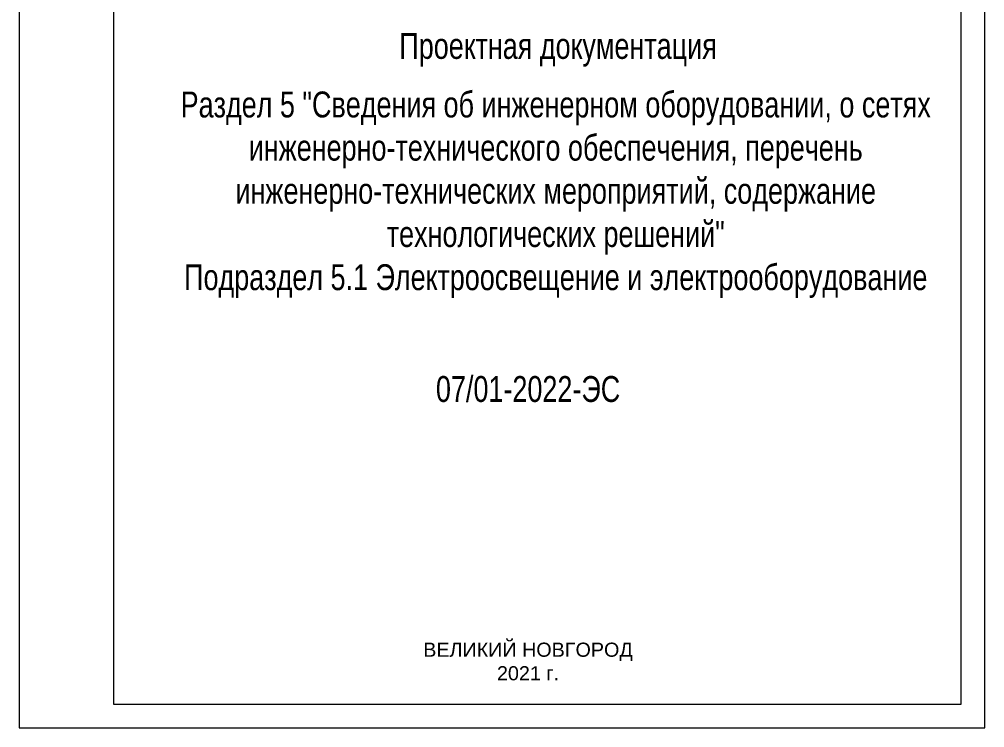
# Model space of a CAD drawing. Header units: metres. Extents: x -564 to -106, y -319 to -159.
# Drawn here: x -385.56 to -365.06, y -188.07 to -173.03 of the extents above; entities that cross this region are included whole.
import ezdxf

# ---------------------------------------------------------------- set-up
doc = ezdxf.new("R2010")
doc.units = ezdxf.units.M
doc.header["$MEASUREMENT"] = 0
doc.layers.add('Рамка', color=7, linetype='Continuous', lineweight=0)
doc.styles.add('GOST 2.304', font='cs_gost2304.shx')

msp = doc.modelspace()

# ---------------------------------------------------------------- linework, layer by layer
at = {"layer": 'Рамка', "color": 7, "lineweight": 13}
msp.add_3dface([(-385.559, -188.073), (-365.059, -188.073), (-365.059, -159.073), (-385.559, -159.073)], dxfattribs=at)
at = {"layer": 'Рамка', "color": 7, "lineweight": 13, "ltscale": 0.5}
msp.add_3dface([(-383.559, -187.573), (-365.559, -187.573), (-365.559, -159.573), (-383.559, -159.573)], dxfattribs=at)

# ---------------------------------------------------------------- texts
at = {"color": 7, "linetype": 'Continuous', "lineweight": 13, "char_height": 0.55, "width": 15.89407, "attachment_point": 5, "style": 'GOST 2.304'}
for s, insert in [('\\fArial Narrow|b0|i0|c204204|p39;\\H1x;\\W0.909091;Проектная документация', (-374.119, -173.679)), ('{\\fArial Narrow|b0|i0|c204|p39;\\W0.90909;Раздел 5 "Сведения об инженерном оборудовании, о сетях инженерно-технического обеспечения, перечень инженерно-технических мероприятий, содержание технологических решений"\\PПодраздел 5.1 Электроосвещение и электрооборудование\\fCS Standard|b0|i0|c0|p34;\\H0.70833x;\\W1;\\C256;\\P\\fArial Narrow|b0|i0|c204|p39;\\H1.4118x;\\W0.90909;\\C7;\\P }', (-374.168, -177.673)), ('{\\fArial Narrow|b0|i0|c204|p39;\\W0.90909;07/01-2022-ЭС}', (-374.755, -180.885))]:
    msp.add_mtext(s, dxfattribs=dict(at, insert=insert))
at = {"lineweight": 13, "insert": (-374.757, -186.669), "char_height": 0.3, "width": 12.12042, "attachment_point": 5, "style": 'GOST 2.304'}
msp.add_mtext('{\\fArial|b0|i0|c204|p39;ВЕЛИКИЙ НОВГОРОД\\P2021 г.}', dxfattribs=at)

doc.saveas('drawing.dxf')
